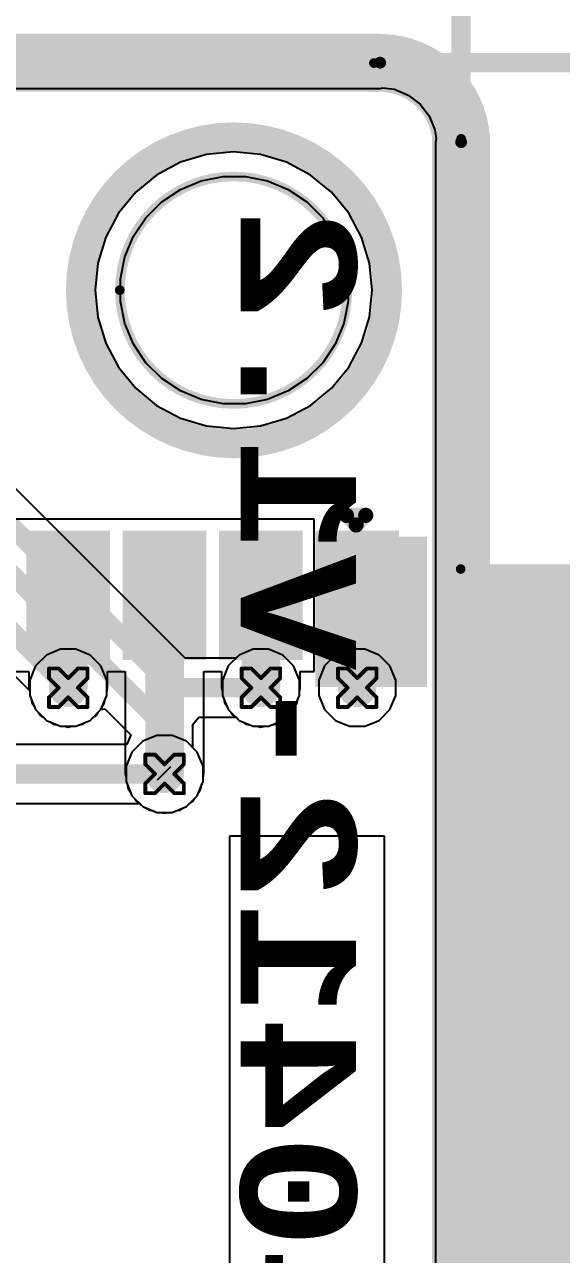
# Model space of a CAD drawing. Header units: inches. Extents: x -13 to 356, y -4 to 120.
# Drawn here: x 26.6 to 33.68, y 28.14 to 44.36 of the extents above; entities that cross this region are included whole.
import ezdxf

# ---------------------------------------------------------------- set-up
doc = ezdxf.new("R2010")
doc.units = ezdxf.units.IN
for name, color, linetype in [('Board_outline', 56, 'Continuous'), ('Bottom Layer', 5, 'Continuous'), ('Bottom Overlay', 54, 'Continuous'), ('Dimensions', 6, 'Continuous'), ('Drill Drawing', 1, 'Continuous'), ('GND', 16, 'Continuous'), ('Keep-Out Layer', 6, 'Continuous'), ('Multi-Layer', 9, 'Continuous'), ('POWER', 76, 'Continuous'), ('Top Layer', 1, 'Continuous'), ('Top Overlay', 2, 'Continuous'), ('Top Paste', 8, 'Continuous'), ('Top Solder', 216, 'Continuous'), ('Via Holes', 16, 'Continuous')]:
    doc.layers.add(name, color=color, linetype=linetype)
doc.styles.add('Courier New_Bold', font='', dxfattribs={"height": 0.2})
doc.styles.get('Courier New_Bold').set_extended_font_data('Courier New', bold=True)

# ---------------------------------------------------------------- blocks, each defined once
blk = doc.blocks.new('41_SMD_M______21')
at = {"layer": 'Keep-Out Layer'}
blk.add_hatch(color=6, dxfattribs=at).paths.add_polyline_path([(-9.042, 10.286), (9.042, 10.286), (9.042, 16.382), (-9.042, 16.382)])
at = {"layer": 'Top Layer'}
for points in [[(-9.5, 9.33), (-8, 9.33), (-8, 8.43), (-9.5, 8.43)], [(-9.5, 8.06), (-8, 8.06), (-8, 7.16), (-9.5, 7.16)], [(-9.5, 6.79), (-8, 6.79), (-8, 5.89), (-9.5, 5.89)], [(-9.5, 5.52), (-8, 5.52), (-8, 4.62), (-9.5, 4.62)]]:
    blk.add_hatch(color=1, dxfattribs=at).paths.add_polyline_path(points)
at = {"layer": 'Top Overlay'}
for points in [[(-9.521, 9.362), (-7.541, 9.362), (-7.541, 9.802), (-9.521, 9.802)], [(-7.959, 8.328), (-7.541, 8.328), (-7.541, 9.406), (-7.959, 9.406)]]:
    blk.add_hatch(color=2, dxfattribs=at).paths.add_polyline_path(points)
at = {"layer": 'Top Paste'}
for points in [[(-9.5, 9.33), (-8, 9.33), (-8, 8.43), (-9.5, 8.43)], [(-9.5, 8.06), (-8, 8.06), (-8, 7.16), (-9.5, 7.16)], [(-9.5, 6.79), (-8, 6.79), (-8, 5.89), (-9.5, 5.89)], [(-9.5, 5.52), (-8, 5.52), (-8, 4.62), (-9.5, 4.62)]]:
    blk.add_hatch(color=8, dxfattribs=at).paths.add_polyline_path(points)
at = {"layer": 'Top Solder'}
for points in [[(-9.602, 9.432), (-7.898, 9.432), (-7.898, 8.328), (-9.602, 8.328)], [(-9.602, 8.162), (-7.898, 8.162), (-7.898, 7.058), (-9.602, 7.058)], [(-9.602, 6.892), (-7.898, 6.892), (-7.898, 5.788), (-9.602, 5.788)], [(-9.602, 5.622), (-7.898, 5.622), (-7.898, 4.518), (-9.602, 4.518)]]:
    blk.add_hatch(color=216, dxfattribs=at).paths.add_polyline_path(points)
at = {"layer": 'Top Overlay'}
for points in [[(-9.096, 10.244, 0.127, 0.127, 0), (-9.096, 16.434, 0.127, 0.127, 0)], [(-9.096, 10.244, 0.127, 0.127, 0), (9.086, 10.244, 0.127, 0.127, 0)], [(-9.677, 8.865, 0.2, 0.2, 0), (-9.804, 8.992, 0.2, 0.2, 0)], [(-9.804, 8.738, 0.2, 0.2, 0), (-9.804, 8.992, 0.2, 0.2, 0)], [(-9.804, 8.738, 0.2, 0.2, 0), (-9.677, 8.865, 0.2, 0.2, 0)]]:
    blk.add_lwpolyline(points, format="xyseb", dxfattribs=at)
for points in [[(-9.127, 10.244, 0.0635, 0.0635, 1), (-9.064, 10.244, 0.0635, 0.0635, 1)], [(-9.127, 10.244, 0.0635, 0.0635, 1), (-9.064, 10.244, 0.0635, 0.0635, 1)], [(-9.854, 8.992, 0.1, 0.1, 1), (-9.754, 8.992, 0.1, 0.1, 1)], [(-9.854, 8.992, 0.1, 0.1, 1), (-9.754, 8.992, 0.1, 0.1, 1)], [(-9.727, 8.865, 0.1, 0.1, 1), (-9.627, 8.865, 0.1, 0.1, 1)], [(-9.727, 8.865, 0.1, 0.1, 1), (-9.627, 8.865, 0.1, 0.1, 1)], [(-9.854, 8.738, 0.1, 0.1, 1), (-9.754, 8.738, 0.1, 0.1, 1)], [(-9.854, 8.738, 0.1, 0.1, 1), (-9.754, 8.738, 0.1, 0.1, 1)]]:
    blk.add_lwpolyline(points, format="xyseb", close=True, dxfattribs=at)

msp = doc.modelspace()

# ---------------------------------------------------------------- hatches: boundary and pattern name
at = {"layer": 'Bottom Layer'}
h = msp.add_hatch(color=5, dxfattribs=at)
edge = h.paths.add_edge_path()
edge.add_arc((27.178, 35.617), 0.254, 0, 360)
h = msp.add_hatch(color=5, dxfattribs=at)
edge = h.paths.add_edge_path()
edge.add_arc((29.718, 35.617), 0.254, 0, 360)
h = msp.add_hatch(color=5, dxfattribs=at)
edge = h.paths.add_edge_path()
edge.add_arc((30.988, 35.617), 0.254, 0, 360)
h = msp.add_hatch(color=5, dxfattribs=at)
edge = h.paths.add_edge_path()
edge.add_arc((28.448, 34.481), 0.254, 0, 360)
at = {"layer": 'GND'}
h = msp.add_hatch(color=16, dxfattribs=at)
edge = h.paths.add_edge_path()
edge.add_arc((27.178, 35.617), 0.254, 0, 360)
h = msp.add_hatch(color=16, dxfattribs=at)
edge = h.paths.add_edge_path()
edge.add_arc((29.718, 35.617), 0.254, 0, 360)
h = msp.add_hatch(color=16, dxfattribs=at)
edge = h.paths.add_edge_path()
edge.add_arc((30.988, 35.617), 0.254, 0, 360)
h = msp.add_hatch(color=16, dxfattribs=at)
edge = h.paths.add_edge_path()
edge.add_arc((28.448, 34.481), 0.254, 0, 360)
at = {"layer": 'POWER'}
h = msp.add_hatch(color=76, dxfattribs=at)
edge = h.paths.add_edge_path()
edge.add_arc((27.178, 35.617), 0.254, 0, 360)
h = msp.add_hatch(color=76, dxfattribs=at)
edge = h.paths.add_edge_path()
edge.add_arc((29.718, 35.617), 0.254, 0, 360)
h = msp.add_hatch(color=76, dxfattribs=at)
edge = h.paths.add_edge_path()
edge.add_arc((30.988, 35.617), 0.254, 0, 360)
h = msp.add_hatch(color=76, dxfattribs=at)
edge = h.paths.add_edge_path()
edge.add_arc((28.448, 34.481), 0.254, 0, 360)
at = {"layer": 'Top Layer'}
h = msp.add_hatch(color=1, dxfattribs=at)
edge = h.paths.add_edge_path()
edge.add_arc((27.178, 35.617), 0.254, 0, 360)
h = msp.add_hatch(color=1, dxfattribs=at)
edge = h.paths.add_edge_path()
edge.add_arc((29.718, 35.617), 0.254, 0, 360)
h = msp.add_hatch(color=1, dxfattribs=at)
edge = h.paths.add_edge_path()
edge.add_arc((30.988, 35.617), 0.254, 0, 360)
h = msp.add_hatch(color=1, dxfattribs=at)
edge = h.paths.add_edge_path()
edge.add_arc((28.448, 34.481), 0.254, 0, 360)
at = {"layer": 'Via Holes'}
h = msp.add_hatch(color=7, dxfattribs=at)
edge = h.paths.add_edge_path()
edge.add_arc((27.178, 35.617), 0.127, 0, 360)
h = msp.add_hatch(color=7, dxfattribs=at)
edge = h.paths.add_edge_path()
edge.add_arc((29.718, 35.617), 0.127, 0, 360)
h = msp.add_hatch(color=7, dxfattribs=at)
edge = h.paths.add_edge_path()
edge.add_arc((30.988, 35.617), 0.127, 0, 360)
h = msp.add_hatch(color=7, dxfattribs=at)
edge = h.paths.add_edge_path()
edge.add_arc((28.448, 34.481), 0.127, 0, 360)

# ---------------------------------------------------------------- linework, layer by layer
at = {"layer": 'Board_outline'}
for points in [[(-2.418, 43.86, 0.762, 0.762, 0), (31.29, 43.86, 0.762, 0.762, 0)], [(-2.418, 43.86, 0.762, 0.762, 0), (31.29, 43.86, 0.762, 0.762, 0)], [(-2.418, 43.86, 0.762, 0.762, 0), (31.29, 43.86, 0.762, 0.762, 0)], [(-2.418, 43.86, 0.762, 0.762, 0), (31.29, 43.86, 0.762, 0.762, 0)], [(31.207, 43.855, 0.762, 0.762, -0.414214), (32.358, 42.857, 0.762, 0.762, 0)], [(31.207, 43.855, 0.762, 0.762, -0.414214), (32.358, 42.857, 0.762, 0.762, 0)], [(31.207, 43.855, 0.762, 0.762, -0.414214), (32.358, 42.857, 0.762, 0.762, 0)], [(31.207, 43.855, 0.762, 0.762, -0.414214), (32.358, 42.857, 0.762, 0.762, 0)], [(32.356, -1.85, 0.762, 0.762, 0), (32.356, 42.813, 0.762, 0.762, 0)], [(32.358, -1.85, 0.762, 0.762, 0), (32.358, 42.813, 0.762, 0.762, 0)]]:
    msp.add_lwpolyline(points, format="xyseb", dxfattribs=at)
for points in [[(31.017, 43.855, 0.381, 0.381, 1), (31.398, 43.855, 0.381, 0.381, 1)], [(31.017, 43.855, 0.381, 0.381, 1), (31.398, 43.855, 0.381, 0.381, 1)], [(31.017, 43.855, 0.381, 0.381, 1), (31.398, 43.855, 0.381, 0.381, 1)], [(31.017, 43.855, 0.381, 0.381, 1), (31.398, 43.855, 0.381, 0.381, 1)], [(31.1, 43.86, 0.381, 0.381, 1), (31.481, 43.86, 0.381, 0.381, 1)], [(31.1, 43.86, 0.381, 0.381, 1), (31.481, 43.86, 0.381, 0.381, 1)], [(31.1, 43.86, 0.381, 0.381, 1), (31.481, 43.86, 0.381, 0.381, 1)], [(31.1, 43.86, 0.381, 0.381, 1), (31.481, 43.86, 0.381, 0.381, 1)], [(32.165, 42.813, 0.381, 0.381, 1), (32.546, 42.813, 0.381, 0.381, 1)], [(32.168, 42.857, 0.381, 0.381, 1), (32.549, 42.857, 0.381, 0.381, 1)], [(32.168, 42.857, 0.381, 0.381, 1), (32.549, 42.857, 0.381, 0.381, 1)], [(32.168, 42.857, 0.381, 0.381, 1), (32.549, 42.857, 0.381, 0.381, 1)], [(32.168, 42.857, 0.381, 0.381, 1), (32.549, 42.857, 0.381, 0.381, 1)], [(32.168, 42.813, 0.381, 0.381, 1), (32.549, 42.813, 0.381, 0.381, 1)]]:
    msp.add_lwpolyline(points, format="xyseb", close=True, dxfattribs=at)
at = {"layer": 'Bottom Layer'}
for p, q in [((-2.418, 43.521), (31.29, 43.521)), ((31.29, 43.521), (31.327, 43.529)), ((31.327, 43.529), (31.479, 43.509)), ((31.479, 43.509), (31.66, 43.433)), ((31.66, 43.433), (31.816, 43.314)), ((31.816, 43.314), (31.936, 43.158)), ((31.936, 43.158), (32.011, 42.976)), ((32.011, 42.976), (32.027, 42.854)), ((32.027, 42.854), (32.019, 42.813)), ((29.358, 42.686), (29.002, 42.651)), ((29.714, 42.651), (29.358, 42.686)), ((32.019, 42.813), (32.019, -1.85)), ((28.659, 42.547), (28.343, 42.379)), ((29.002, 42.651), (28.659, 42.547)), ((30.057, 42.547), (29.714, 42.651)), ((30.373, 42.379), (30.057, 42.547)), ((28.343, 42.379), (28.067, 42.151)), ((30.649, 42.151), (30.373, 42.379)), ((28.067, 42.151), (27.84, 41.875)), ((30.877, 41.875), (30.649, 42.151)), ((27.84, 41.875), (27.671, 41.559)), ((31.045, 41.559), (30.877, 41.875)), ((27.671, 41.559), (27.567, 41.216)), ((31.149, 41.216), (31.045, 41.559)), ((27.567, 41.216), (27.532, 40.86)), ((31.184, 40.86), (31.149, 41.216)), ((27.532, 40.86), (27.567, 40.504)), ((31.149, 40.504), (31.184, 40.86)), ((27.567, 40.504), (27.671, 40.161)), ((31.045, 40.161), (31.149, 40.504)), ((27.671, 40.161), (27.84, 39.845)), ((30.877, 39.845), (31.045, 40.161)), ((28.72, 36.006), (24.733, 39.993)), ((27.84, 39.845), (28.067, 39.569)), ((30.649, 39.569), (30.877, 39.845)), ((28.067, 39.569), (28.343, 39.341)), ((30.373, 39.341), (30.649, 39.569)), ((28.343, 39.341), (28.659, 39.173)), ((30.057, 39.173), (30.373, 39.341)), ((28.659, 39.173), (29.002, 39.069)), ((29.714, 39.069), (30.057, 39.173)), ((29.002, 39.069), (29.358, 39.034)), ((29.358, 39.034), (29.714, 39.069)), ((24.016, 38.23), (26.67, 35.576)), ((29.388, 36.006), (28.72, 36.006)), ((29.43, 36.048), (29.388, 36.006)), ((29.617, 36.125), (29.43, 36.048)), ((29.819, 36.125), (29.617, 36.125)), ((30.006, 36.048), (29.819, 36.125)), ((30.149, 35.905), (30.006, 36.048)), ((30.226, 35.718), (30.149, 35.905)), ((30.226, 35.516), (30.226, 35.718)), ((26.67, 35.576), (26.67, 35.516)), ((26.67, 35.516), (26.747, 35.329)), ((30.149, 35.329), (30.226, 35.516)), ((26.747, 35.329), (26.89, 35.186)), ((27.466, 35.186), (27.609, 35.329)), ((27.609, 35.329), (27.659, 35.339)), ((27.659, 35.339), (28.003, 34.996)), ((28.818, 35.13), (28.899, 35.229)), ((28.899, 35.229), (29.388, 35.229)), ((29.388, 35.229), (29.43, 35.186)), ((30.006, 35.186), (30.149, 35.329)), ((26.89, 35.186), (27.077, 35.109)), ((27.077, 35.109), (27.279, 35.109)), ((27.279, 35.109), (27.466, 35.186)), ((28.821, 35.116), (28.818, 35.13)), ((28.821, 34.826), (28.821, 35.116)), ((29.43, 35.186), (29.617, 35.109)), ((29.617, 35.109), (29.819, 35.109)), ((29.819, 35.109), (30.006, 35.186)), ((28.003, 34.996), (27.95, 34.869)), ((27.95, 34.869), (21.403, 34.869)), ((28.879, 34.769), (28.821, 34.826)), ((28.956, 34.582), (28.879, 34.769)), ((28.956, 34.38), (28.956, 34.582)), ((28.879, 34.193), (28.956, 34.38)), ((23.833, 34.092), (28.118, 34.092)), ((28.118, 34.092), (28.16, 34.05)), ((28.736, 34.05), (28.879, 34.193)), ((28.16, 34.05), (28.347, 33.973)), ((28.347, 33.973), (28.549, 33.973)), ((28.549, 33.973), (28.736, 34.05)), ((31.346, 33.658), (29.302, 33.658)), ((29.302, 33.658), (29.302, 21.974)), ((31.346, 21.974), (31.346, 33.658))]:
    msp.add_line(p, q, dxfattribs=at)
for points in [[(24.225, 39.951, 0.254, 0.254, 0), (28.559, 35.617, 0.254, 0.254, 0)], [(24.451, 39.097, 0.254, 0.254, 0), (28.433, 35.116, 0.254, 0.254, 0)], [(24.177, 38.618, 0.254, 0.254, 0), (27.178, 35.617, 0.254, 0.254, 0)], [(28.559, 35.617, 0.254, 0.254, 0), (29.718, 35.617, 0.254, 0.254, 0)], [(28.433, 34.496, 0.254, 0.254, 0), (28.433, 35.116, 0.254, 0.254, 0)], [(15.972, 34.481, 0.254, 0.254, 0), (28.44, 34.481, 0.254, 0.254, 0)], [(28.433, 34.496, 0.254, 0.254, 0), (28.448, 34.481, 0.254, 0.254, 0)]]:
    msp.add_lwpolyline(points, format="xyseb", dxfattribs=at)
for points in [[(27.114, 35.617, 0.127, 0.127, 1), (27.241, 35.617, 0.127, 0.127, 1)], [(28.495, 35.617, 0.127, 0.127, 1), (28.622, 35.617, 0.127, 0.127, 1)], [(28.495, 35.617, 0.127, 0.127, 1), (28.622, 35.617, 0.127, 0.127, 1)], [(29.654, 35.617, 0.127, 0.127, 1), (29.782, 35.617, 0.127, 0.127, 1)], [(28.369, 35.116, 0.127, 0.127, 1), (28.496, 35.116, 0.127, 0.127, 1)], [(28.369, 35.116, 0.127, 0.127, 1), (28.496, 35.116, 0.127, 0.127, 1)], [(28.369, 34.496, 0.127, 0.127, 1), (28.496, 34.496, 0.127, 0.127, 1)], [(28.369, 34.496, 0.127, 0.127, 1), (28.496, 34.496, 0.127, 0.127, 1)], [(28.377, 34.481, 0.127, 0.127, 1), (28.504, 34.481, 0.127, 0.127, 1)], [(28.384, 34.481, 0.127, 0.127, 1), (28.512, 34.481, 0.127, 0.127, 1)]]:
    msp.add_lwpolyline(points, format="xyseb", close=True, dxfattribs=at)
at = {"layer": 'Bottom Overlay'}
for points in [[(-2.418, 43.86, 0.762, 0.762, 0), (31.29, 43.86, 0.762, 0.762, 0)], [(31.207, 43.855, 0.762, 0.762, -0.414214), (32.358, 42.857, 0.762, 0.762, 0)], [(32.358, -1.85, 0.762, 0.762, 0), (32.358, 42.813, 0.762, 0.762, 0)]]:
    msp.add_lwpolyline(points, format="xyseb", dxfattribs=at)
for points in [[(31.017, 43.855, 0.381, 0.381, 1), (31.398, 43.855, 0.381, 0.381, 1)], [(31.1, 43.86, 0.381, 0.381, 1), (31.481, 43.86, 0.381, 0.381, 1)], [(32.168, 42.857, 0.381, 0.381, 1), (32.549, 42.857, 0.381, 0.381, 1)], [(32.168, 42.813, 0.381, 0.381, 1), (32.549, 42.813, 0.381, 0.381, 1)], [(31.386, 40.858, 0.381, 0.381, 1), (27.338, 40.858, 0.381, 0.381, 1)], [(27.243, 40.858, 0.191, 0.191, 1), (27.434, 40.858, 0.191, 0.191, 1)], [(31.291, 40.858, 0.191, 0.191, 1), (31.481, 40.858, 0.191, 0.191, 1)]]:
    msp.add_lwpolyline(points, format="xyseb", close=True, dxfattribs=at)
at = {"layer": 'Dimensions'}
for points in [[(32.356, 43.448, 0.254, 0.254, 0), (32.356, 52.273, 0.254, 0.254, 0)], [(31.925, 43.86, 0.254, 0.254, 0), (42.545, 43.86, 0.254, 0.254, 0)]]:
    msp.add_lwpolyline(points, format="xyseb", dxfattribs=at)
for points in [[(31.862, 43.86, 0.127, 0.127, 1), (31.989, 43.86, 0.127, 0.127, 1)], [(32.292, 43.448, 0.127, 0.127, 1), (32.419, 43.448, 0.127, 0.127, 1)]]:
    msp.add_lwpolyline(points, format="xyseb", close=True, dxfattribs=at)
at = {"layer": 'Drill Drawing'}
for points in [[(26.924, 35.744, 0.0508, 0.0508, 0), (26.924, 35.871, 0.0508, 0.0508, 0)], [(26.924, 35.871, 0.0508, 0.0508, 0), (27.051, 35.871, 0.0508, 0.0508, 0)], [(27.051, 35.871, 0.0508, 0.0508, 0), (27.178, 35.744, 0.0508, 0.0508, 0)], [(27.178, 35.744, 0.0508, 0.0508, 0), (27.305, 35.871, 0.0508, 0.0508, 0)], [(27.305, 35.871, 0.0508, 0.0508, 0), (27.432, 35.871, 0.0508, 0.0508, 0)], [(27.432, 35.744, 0.0508, 0.0508, 0), (27.432, 35.871, 0.0508, 0.0508, 0)], [(29.464, 35.744, 0.0508, 0.0508, 0), (29.464, 35.871, 0.0508, 0.0508, 0)], [(29.464, 35.871, 0.0508, 0.0508, 0), (29.591, 35.871, 0.0508, 0.0508, 0)], [(29.591, 35.871, 0.0508, 0.0508, 0), (29.718, 35.744, 0.0508, 0.0508, 0)], [(29.718, 35.744, 0.0508, 0.0508, 0), (29.845, 35.871, 0.0508, 0.0508, 0)], [(29.845, 35.871, 0.0508, 0.0508, 0), (29.972, 35.871, 0.0508, 0.0508, 0)], [(29.972, 35.744, 0.0508, 0.0508, 0), (29.972, 35.871, 0.0508, 0.0508, 0)], [(30.734, 35.744, 0.0508, 0.0508, 0), (30.734, 35.871, 0.0508, 0.0508, 0)], [(30.734, 35.871, 0.0508, 0.0508, 0), (30.861, 35.871, 0.0508, 0.0508, 0)], [(30.861, 35.871, 0.0508, 0.0508, 0), (30.988, 35.744, 0.0508, 0.0508, 0)], [(30.988, 35.744, 0.0508, 0.0508, 0), (31.115, 35.871, 0.0508, 0.0508, 0)], [(31.115, 35.871, 0.0508, 0.0508, 0), (31.242, 35.871, 0.0508, 0.0508, 0)], [(31.242, 35.744, 0.0508, 0.0508, 0), (31.242, 35.871, 0.0508, 0.0508, 0)], [(26.924, 35.744, 0.0508, 0.0508, 0), (27.051, 35.617, 0.0508, 0.0508, 0)], [(27.305, 35.617, 0.0508, 0.0508, 0), (27.432, 35.744, 0.0508, 0.0508, 0)], [(29.464, 35.744, 0.0508, 0.0508, 0), (29.591, 35.617, 0.0508, 0.0508, 0)], [(29.845, 35.617, 0.0508, 0.0508, 0), (29.972, 35.744, 0.0508, 0.0508, 0)], [(30.734, 35.744, 0.0508, 0.0508, 0), (30.861, 35.617, 0.0508, 0.0508, 0)], [(31.115, 35.617, 0.0508, 0.0508, 0), (31.242, 35.744, 0.0508, 0.0508, 0)], [(26.924, 35.49, 0.0508, 0.0508, 0), (27.051, 35.617, 0.0508, 0.0508, 0)], [(27.305, 35.617, 0.0508, 0.0508, 0), (27.432, 35.49, 0.0508, 0.0508, 0)], [(29.464, 35.49, 0.0508, 0.0508, 0), (29.591, 35.617, 0.0508, 0.0508, 0)], [(29.845, 35.617, 0.0508, 0.0508, 0), (29.972, 35.49, 0.0508, 0.0508, 0)], [(30.734, 35.49, 0.0508, 0.0508, 0), (30.861, 35.617, 0.0508, 0.0508, 0)], [(31.115, 35.617, 0.0508, 0.0508, 0), (31.242, 35.49, 0.0508, 0.0508, 0)], [(26.924, 35.363, 0.0508, 0.0508, 0), (26.924, 35.49, 0.0508, 0.0508, 0)], [(26.924, 35.363, 0.0508, 0.0508, 0), (27.051, 35.363, 0.0508, 0.0508, 0)], [(27.051, 35.363, 0.0508, 0.0508, 0), (27.178, 35.49, 0.0508, 0.0508, 0)], [(27.178, 35.49, 0.0508, 0.0508, 0), (27.305, 35.363, 0.0508, 0.0508, 0)], [(27.305, 35.363, 0.0508, 0.0508, 0), (27.432, 35.363, 0.0508, 0.0508, 0)], [(27.432, 35.363, 0.0508, 0.0508, 0), (27.432, 35.49, 0.0508, 0.0508, 0)], [(29.464, 35.363, 0.0508, 0.0508, 0), (29.464, 35.49, 0.0508, 0.0508, 0)], [(29.464, 35.363, 0.0508, 0.0508, 0), (29.591, 35.363, 0.0508, 0.0508, 0)], [(29.591, 35.363, 0.0508, 0.0508, 0), (29.718, 35.49, 0.0508, 0.0508, 0)], [(29.718, 35.49, 0.0508, 0.0508, 0), (29.845, 35.363, 0.0508, 0.0508, 0)], [(29.845, 35.363, 0.0508, 0.0508, 0), (29.972, 35.363, 0.0508, 0.0508, 0)], [(29.972, 35.363, 0.0508, 0.0508, 0), (29.972, 35.49, 0.0508, 0.0508, 0)], [(30.734, 35.363, 0.0508, 0.0508, 0), (30.734, 35.49, 0.0508, 0.0508, 0)], [(30.734, 35.363, 0.0508, 0.0508, 0), (30.861, 35.363, 0.0508, 0.0508, 0)], [(30.861, 35.363, 0.0508, 0.0508, 0), (30.988, 35.49, 0.0508, 0.0508, 0)], [(30.988, 35.49, 0.0508, 0.0508, 0), (31.115, 35.363, 0.0508, 0.0508, 0)], [(31.115, 35.363, 0.0508, 0.0508, 0), (31.242, 35.363, 0.0508, 0.0508, 0)], [(31.242, 35.363, 0.0508, 0.0508, 0), (31.242, 35.49, 0.0508, 0.0508, 0)], [(28.194, 34.608, 0.0508, 0.0508, 0), (28.194, 34.735, 0.0508, 0.0508, 0)], [(28.194, 34.735, 0.0508, 0.0508, 0), (28.321, 34.735, 0.0508, 0.0508, 0)], [(28.321, 34.735, 0.0508, 0.0508, 0), (28.448, 34.608, 0.0508, 0.0508, 0)], [(28.448, 34.608, 0.0508, 0.0508, 0), (28.575, 34.735, 0.0508, 0.0508, 0)], [(28.575, 34.735, 0.0508, 0.0508, 0), (28.702, 34.735, 0.0508, 0.0508, 0)], [(28.702, 34.608, 0.0508, 0.0508, 0), (28.702, 34.735, 0.0508, 0.0508, 0)], [(28.194, 34.608, 0.0508, 0.0508, 0), (28.321, 34.481, 0.0508, 0.0508, 0)], [(28.575, 34.481, 0.0508, 0.0508, 0), (28.702, 34.608, 0.0508, 0.0508, 0)], [(28.194, 34.354, 0.0508, 0.0508, 0), (28.321, 34.481, 0.0508, 0.0508, 0)], [(28.575, 34.481, 0.0508, 0.0508, 0), (28.702, 34.354, 0.0508, 0.0508, 0)], [(28.194, 34.227, 0.0508, 0.0508, 0), (28.194, 34.354, 0.0508, 0.0508, 0)], [(28.194, 34.227, 0.0508, 0.0508, 0), (28.321, 34.227, 0.0508, 0.0508, 0)], [(28.321, 34.227, 0.0508, 0.0508, 0), (28.448, 34.354, 0.0508, 0.0508, 0)], [(28.448, 34.354, 0.0508, 0.0508, 0), (28.575, 34.227, 0.0508, 0.0508, 0)], [(28.575, 34.227, 0.0508, 0.0508, 0), (28.702, 34.227, 0.0508, 0.0508, 0)], [(28.702, 34.227, 0.0508, 0.0508, 0), (28.702, 34.354, 0.0508, 0.0508, 0)]]:
    msp.add_lwpolyline(points, format="xyseb", dxfattribs=at)
for points in [[(26.911, 35.871, 0.0254, 0.0254, 1), (26.937, 35.871, 0.0254, 0.0254, 1)], [(26.911, 35.871, 0.0254, 0.0254, 1), (26.937, 35.871, 0.0254, 0.0254, 1)], [(27.038, 35.871, 0.0254, 0.0254, 1), (27.064, 35.871, 0.0254, 0.0254, 1)], [(27.038, 35.871, 0.0254, 0.0254, 1), (27.064, 35.871, 0.0254, 0.0254, 1)], [(27.292, 35.871, 0.0254, 0.0254, 1), (27.318, 35.871, 0.0254, 0.0254, 1)], [(27.292, 35.871, 0.0254, 0.0254, 1), (27.318, 35.871, 0.0254, 0.0254, 1)], [(27.419, 35.871, 0.0254, 0.0254, 1), (27.445, 35.871, 0.0254, 0.0254, 1)], [(27.419, 35.871, 0.0254, 0.0254, 1), (27.445, 35.871, 0.0254, 0.0254, 1)], [(29.451, 35.871, 0.0254, 0.0254, 1), (29.477, 35.871, 0.0254, 0.0254, 1)], [(29.451, 35.871, 0.0254, 0.0254, 1), (29.477, 35.871, 0.0254, 0.0254, 1)], [(29.578, 35.871, 0.0254, 0.0254, 1), (29.604, 35.871, 0.0254, 0.0254, 1)], [(29.578, 35.871, 0.0254, 0.0254, 1), (29.604, 35.871, 0.0254, 0.0254, 1)], [(29.832, 35.871, 0.0254, 0.0254, 1), (29.858, 35.871, 0.0254, 0.0254, 1)], [(29.832, 35.871, 0.0254, 0.0254, 1), (29.858, 35.871, 0.0254, 0.0254, 1)], [(29.959, 35.871, 0.0254, 0.0254, 1), (29.985, 35.871, 0.0254, 0.0254, 1)], [(29.959, 35.871, 0.0254, 0.0254, 1), (29.985, 35.871, 0.0254, 0.0254, 1)], [(30.721, 35.871, 0.0254, 0.0254, 1), (30.747, 35.871, 0.0254, 0.0254, 1)], [(30.721, 35.871, 0.0254, 0.0254, 1), (30.747, 35.871, 0.0254, 0.0254, 1)], [(30.848, 35.871, 0.0254, 0.0254, 1), (30.874, 35.871, 0.0254, 0.0254, 1)], [(30.848, 35.871, 0.0254, 0.0254, 1), (30.874, 35.871, 0.0254, 0.0254, 1)], [(31.102, 35.871, 0.0254, 0.0254, 1), (31.128, 35.871, 0.0254, 0.0254, 1)], [(31.102, 35.871, 0.0254, 0.0254, 1), (31.128, 35.871, 0.0254, 0.0254, 1)], [(31.229, 35.871, 0.0254, 0.0254, 1), (31.255, 35.871, 0.0254, 0.0254, 1)], [(31.229, 35.871, 0.0254, 0.0254, 1), (31.255, 35.871, 0.0254, 0.0254, 1)], [(26.911, 35.744, 0.0254, 0.0254, 1), (26.937, 35.744, 0.0254, 0.0254, 1)], [(26.911, 35.744, 0.0254, 0.0254, 1), (26.937, 35.744, 0.0254, 0.0254, 1)], [(27.165, 35.744, 0.0254, 0.0254, 1), (27.191, 35.744, 0.0254, 0.0254, 1)], [(27.165, 35.744, 0.0254, 0.0254, 1), (27.191, 35.744, 0.0254, 0.0254, 1)], [(27.419, 35.744, 0.0254, 0.0254, 1), (27.445, 35.744, 0.0254, 0.0254, 1)], [(27.419, 35.744, 0.0254, 0.0254, 1), (27.445, 35.744, 0.0254, 0.0254, 1)], [(29.451, 35.744, 0.0254, 0.0254, 1), (29.477, 35.744, 0.0254, 0.0254, 1)], [(29.451, 35.744, 0.0254, 0.0254, 1), (29.477, 35.744, 0.0254, 0.0254, 1)], [(29.705, 35.744, 0.0254, 0.0254, 1), (29.731, 35.744, 0.0254, 0.0254, 1)], [(29.705, 35.744, 0.0254, 0.0254, 1), (29.731, 35.744, 0.0254, 0.0254, 1)], [(29.959, 35.744, 0.0254, 0.0254, 1), (29.985, 35.744, 0.0254, 0.0254, 1)], [(29.959, 35.744, 0.0254, 0.0254, 1), (29.985, 35.744, 0.0254, 0.0254, 1)], [(30.721, 35.744, 0.0254, 0.0254, 1), (30.747, 35.744, 0.0254, 0.0254, 1)], [(30.721, 35.744, 0.0254, 0.0254, 1), (30.747, 35.744, 0.0254, 0.0254, 1)], [(30.975, 35.744, 0.0254, 0.0254, 1), (31.001, 35.744, 0.0254, 0.0254, 1)], [(30.975, 35.744, 0.0254, 0.0254, 1), (31.001, 35.744, 0.0254, 0.0254, 1)], [(31.229, 35.744, 0.0254, 0.0254, 1), (31.255, 35.744, 0.0254, 0.0254, 1)], [(31.229, 35.744, 0.0254, 0.0254, 1), (31.255, 35.744, 0.0254, 0.0254, 1)], [(27.038, 35.617, 0.0254, 0.0254, 1), (27.064, 35.617, 0.0254, 0.0254, 1)], [(27.038, 35.617, 0.0254, 0.0254, 1), (27.064, 35.617, 0.0254, 0.0254, 1)], [(27.292, 35.617, 0.0254, 0.0254, 1), (27.318, 35.617, 0.0254, 0.0254, 1)], [(27.292, 35.617, 0.0254, 0.0254, 1), (27.318, 35.617, 0.0254, 0.0254, 1)], [(29.578, 35.617, 0.0254, 0.0254, 1), (29.604, 35.617, 0.0254, 0.0254, 1)], [(29.578, 35.617, 0.0254, 0.0254, 1), (29.604, 35.617, 0.0254, 0.0254, 1)], [(29.832, 35.617, 0.0254, 0.0254, 1), (29.858, 35.617, 0.0254, 0.0254, 1)], [(29.832, 35.617, 0.0254, 0.0254, 1), (29.858, 35.617, 0.0254, 0.0254, 1)], [(30.848, 35.617, 0.0254, 0.0254, 1), (30.874, 35.617, 0.0254, 0.0254, 1)], [(30.848, 35.617, 0.0254, 0.0254, 1), (30.874, 35.617, 0.0254, 0.0254, 1)], [(31.102, 35.617, 0.0254, 0.0254, 1), (31.128, 35.617, 0.0254, 0.0254, 1)], [(31.102, 35.617, 0.0254, 0.0254, 1), (31.128, 35.617, 0.0254, 0.0254, 1)], [(26.911, 35.49, 0.0254, 0.0254, 1), (26.937, 35.49, 0.0254, 0.0254, 1)], [(26.911, 35.49, 0.0254, 0.0254, 1), (26.937, 35.49, 0.0254, 0.0254, 1)], [(26.911, 35.363, 0.0254, 0.0254, 1), (26.937, 35.363, 0.0254, 0.0254, 1)], [(26.911, 35.363, 0.0254, 0.0254, 1), (26.937, 35.363, 0.0254, 0.0254, 1)], [(27.038, 35.363, 0.0254, 0.0254, 1), (27.064, 35.363, 0.0254, 0.0254, 1)], [(27.038, 35.363, 0.0254, 0.0254, 1), (27.064, 35.363, 0.0254, 0.0254, 1)], [(27.165, 35.49, 0.0254, 0.0254, 1), (27.191, 35.49, 0.0254, 0.0254, 1)], [(27.165, 35.49, 0.0254, 0.0254, 1), (27.191, 35.49, 0.0254, 0.0254, 1)], [(27.292, 35.363, 0.0254, 0.0254, 1), (27.318, 35.363, 0.0254, 0.0254, 1)], [(27.292, 35.363, 0.0254, 0.0254, 1), (27.318, 35.363, 0.0254, 0.0254, 1)], [(27.419, 35.49, 0.0254, 0.0254, 1), (27.445, 35.49, 0.0254, 0.0254, 1)], [(27.419, 35.49, 0.0254, 0.0254, 1), (27.445, 35.49, 0.0254, 0.0254, 1)], [(27.419, 35.363, 0.0254, 0.0254, 1), (27.445, 35.363, 0.0254, 0.0254, 1)], [(27.419, 35.363, 0.0254, 0.0254, 1), (27.445, 35.363, 0.0254, 0.0254, 1)], [(29.451, 35.49, 0.0254, 0.0254, 1), (29.477, 35.49, 0.0254, 0.0254, 1)], [(29.451, 35.49, 0.0254, 0.0254, 1), (29.477, 35.49, 0.0254, 0.0254, 1)], [(29.451, 35.363, 0.0254, 0.0254, 1), (29.477, 35.363, 0.0254, 0.0254, 1)], [(29.451, 35.363, 0.0254, 0.0254, 1), (29.477, 35.363, 0.0254, 0.0254, 1)], [(29.578, 35.363, 0.0254, 0.0254, 1), (29.604, 35.363, 0.0254, 0.0254, 1)], [(29.578, 35.363, 0.0254, 0.0254, 1), (29.604, 35.363, 0.0254, 0.0254, 1)], [(29.705, 35.49, 0.0254, 0.0254, 1), (29.731, 35.49, 0.0254, 0.0254, 1)], [(29.705, 35.49, 0.0254, 0.0254, 1), (29.731, 35.49, 0.0254, 0.0254, 1)], [(29.832, 35.363, 0.0254, 0.0254, 1), (29.858, 35.363, 0.0254, 0.0254, 1)], [(29.832, 35.363, 0.0254, 0.0254, 1), (29.858, 35.363, 0.0254, 0.0254, 1)], [(29.959, 35.49, 0.0254, 0.0254, 1), (29.985, 35.49, 0.0254, 0.0254, 1)], [(29.959, 35.49, 0.0254, 0.0254, 1), (29.985, 35.49, 0.0254, 0.0254, 1)], [(29.959, 35.363, 0.0254, 0.0254, 1), (29.985, 35.363, 0.0254, 0.0254, 1)], [(29.959, 35.363, 0.0254, 0.0254, 1), (29.985, 35.363, 0.0254, 0.0254, 1)], [(30.721, 35.49, 0.0254, 0.0254, 1), (30.747, 35.49, 0.0254, 0.0254, 1)], [(30.721, 35.49, 0.0254, 0.0254, 1), (30.747, 35.49, 0.0254, 0.0254, 1)], [(30.721, 35.363, 0.0254, 0.0254, 1), (30.747, 35.363, 0.0254, 0.0254, 1)], [(30.721, 35.363, 0.0254, 0.0254, 1), (30.747, 35.363, 0.0254, 0.0254, 1)], [(30.848, 35.363, 0.0254, 0.0254, 1), (30.874, 35.363, 0.0254, 0.0254, 1)], [(30.848, 35.363, 0.0254, 0.0254, 1), (30.874, 35.363, 0.0254, 0.0254, 1)], [(30.975, 35.49, 0.0254, 0.0254, 1), (31.001, 35.49, 0.0254, 0.0254, 1)], [(30.975, 35.49, 0.0254, 0.0254, 1), (31.001, 35.49, 0.0254, 0.0254, 1)], [(31.102, 35.363, 0.0254, 0.0254, 1), (31.128, 35.363, 0.0254, 0.0254, 1)], [(31.102, 35.363, 0.0254, 0.0254, 1), (31.128, 35.363, 0.0254, 0.0254, 1)], [(31.229, 35.49, 0.0254, 0.0254, 1), (31.255, 35.49, 0.0254, 0.0254, 1)], [(31.229, 35.49, 0.0254, 0.0254, 1), (31.255, 35.49, 0.0254, 0.0254, 1)], [(31.229, 35.363, 0.0254, 0.0254, 1), (31.255, 35.363, 0.0254, 0.0254, 1)], [(31.229, 35.363, 0.0254, 0.0254, 1), (31.255, 35.363, 0.0254, 0.0254, 1)], [(28.181, 34.735, 0.0254, 0.0254, 1), (28.207, 34.735, 0.0254, 0.0254, 1)], [(28.181, 34.735, 0.0254, 0.0254, 1), (28.207, 34.735, 0.0254, 0.0254, 1)], [(28.308, 34.735, 0.0254, 0.0254, 1), (28.334, 34.735, 0.0254, 0.0254, 1)], [(28.308, 34.735, 0.0254, 0.0254, 1), (28.334, 34.735, 0.0254, 0.0254, 1)], [(28.562, 34.735, 0.0254, 0.0254, 1), (28.588, 34.735, 0.0254, 0.0254, 1)], [(28.562, 34.735, 0.0254, 0.0254, 1), (28.588, 34.735, 0.0254, 0.0254, 1)], [(28.689, 34.735, 0.0254, 0.0254, 1), (28.715, 34.735, 0.0254, 0.0254, 1)], [(28.689, 34.735, 0.0254, 0.0254, 1), (28.715, 34.735, 0.0254, 0.0254, 1)], [(28.181, 34.608, 0.0254, 0.0254, 1), (28.207, 34.608, 0.0254, 0.0254, 1)], [(28.181, 34.608, 0.0254, 0.0254, 1), (28.207, 34.608, 0.0254, 0.0254, 1)], [(28.435, 34.608, 0.0254, 0.0254, 1), (28.461, 34.608, 0.0254, 0.0254, 1)], [(28.435, 34.608, 0.0254, 0.0254, 1), (28.461, 34.608, 0.0254, 0.0254, 1)], [(28.689, 34.608, 0.0254, 0.0254, 1), (28.715, 34.608, 0.0254, 0.0254, 1)], [(28.689, 34.608, 0.0254, 0.0254, 1), (28.715, 34.608, 0.0254, 0.0254, 1)], [(28.308, 34.481, 0.0254, 0.0254, 1), (28.334, 34.481, 0.0254, 0.0254, 1)], [(28.308, 34.481, 0.0254, 0.0254, 1), (28.334, 34.481, 0.0254, 0.0254, 1)], [(28.562, 34.481, 0.0254, 0.0254, 1), (28.588, 34.481, 0.0254, 0.0254, 1)], [(28.562, 34.481, 0.0254, 0.0254, 1), (28.588, 34.481, 0.0254, 0.0254, 1)], [(28.181, 34.354, 0.0254, 0.0254, 1), (28.207, 34.354, 0.0254, 0.0254, 1)], [(28.181, 34.354, 0.0254, 0.0254, 1), (28.207, 34.354, 0.0254, 0.0254, 1)], [(28.181, 34.227, 0.0254, 0.0254, 1), (28.207, 34.227, 0.0254, 0.0254, 1)], [(28.181, 34.227, 0.0254, 0.0254, 1), (28.207, 34.227, 0.0254, 0.0254, 1)], [(28.308, 34.227, 0.0254, 0.0254, 1), (28.334, 34.227, 0.0254, 0.0254, 1)], [(28.308, 34.227, 0.0254, 0.0254, 1), (28.334, 34.227, 0.0254, 0.0254, 1)], [(28.435, 34.354, 0.0254, 0.0254, 1), (28.461, 34.354, 0.0254, 0.0254, 1)], [(28.435, 34.354, 0.0254, 0.0254, 1), (28.461, 34.354, 0.0254, 0.0254, 1)], [(28.562, 34.227, 0.0254, 0.0254, 1), (28.588, 34.227, 0.0254, 0.0254, 1)], [(28.562, 34.227, 0.0254, 0.0254, 1), (28.588, 34.227, 0.0254, 0.0254, 1)], [(28.689, 34.354, 0.0254, 0.0254, 1), (28.715, 34.354, 0.0254, 0.0254, 1)], [(28.689, 34.354, 0.0254, 0.0254, 1), (28.715, 34.354, 0.0254, 0.0254, 1)], [(28.689, 34.227, 0.0254, 0.0254, 1), (28.715, 34.227, 0.0254, 0.0254, 1)], [(28.689, 34.227, 0.0254, 0.0254, 1), (28.715, 34.227, 0.0254, 0.0254, 1)]]:
    msp.add_lwpolyline(points, format="xyseb", close=True, dxfattribs=at)
at = {"layer": 'GND'}
for p, q in [((-2.418, 43.521), (31.29, 43.521)), ((31.29, 43.521), (31.327, 43.529)), ((31.327, 43.529), (31.479, 43.509)), ((31.479, 43.509), (31.66, 43.433)), ((31.66, 43.433), (31.816, 43.314)), ((31.816, 43.314), (31.936, 43.158)), ((31.936, 43.158), (32.011, 42.976)), ((32.011, 42.976), (32.027, 42.854)), ((32.027, 42.854), (32.019, 42.813)), ((29.358, 42.686), (29.002, 42.651)), ((29.714, 42.651), (29.358, 42.686)), ((32.019, 42.813), (32.019, -1.85)), ((28.659, 42.547), (28.343, 42.379)), ((29.002, 42.651), (28.659, 42.547)), ((30.057, 42.547), (29.714, 42.651)), ((30.373, 42.379), (30.057, 42.547)), ((28.343, 42.379), (28.067, 42.151)), ((30.649, 42.151), (30.373, 42.379)), ((28.067, 42.151), (27.84, 41.875)), ((30.877, 41.875), (30.649, 42.151)), ((27.84, 41.875), (27.671, 41.559)), ((31.045, 41.559), (30.877, 41.875)), ((27.671, 41.559), (27.567, 41.216)), ((31.149, 41.216), (31.045, 41.559)), ((27.567, 41.216), (27.532, 40.86)), ((31.184, 40.86), (31.149, 41.216)), ((27.532, 40.86), (27.567, 40.504)), ((31.149, 40.504), (31.184, 40.86)), ((27.567, 40.504), (27.671, 40.161)), ((31.045, 40.161), (31.149, 40.504)), ((27.671, 40.161), (27.84, 39.845)), ((30.877, 39.845), (31.045, 40.161)), ((27.84, 39.845), (28.067, 39.569)), ((30.649, 39.569), (30.877, 39.845)), ((28.067, 39.569), (28.343, 39.341)), ((30.373, 39.341), (30.649, 39.569)), ((28.343, 39.341), (28.659, 39.173)), ((30.057, 39.173), (30.373, 39.341)), ((28.659, 39.173), (29.002, 39.069)), ((29.714, 39.069), (30.057, 39.173)), ((29.002, 39.069), (29.358, 39.034)), ((29.358, 39.034), (29.714, 39.069)), ((26.89, 36.048), (26.747, 35.905)), ((27.077, 36.125), (26.89, 36.048)), ((27.279, 36.125), (27.077, 36.125)), ((27.466, 36.048), (27.279, 36.125)), ((27.609, 35.905), (27.466, 36.048)), ((29.43, 36.048), (29.287, 35.905)), ((29.617, 36.125), (29.43, 36.048)), ((29.819, 36.125), (29.617, 36.125)), ((30.006, 36.048), (29.819, 36.125)), ((30.149, 35.905), (30.006, 36.048)), ((26.747, 35.905), (26.67, 35.718)), ((27.686, 35.718), (27.609, 35.905)), ((29.287, 35.905), (29.21, 35.718)), ((30.226, 35.718), (30.149, 35.905)), ((26.67, 35.718), (26.67, 35.516)), ((27.686, 35.516), (27.686, 35.718)), ((29.21, 35.718), (29.21, 35.516)), ((30.226, 35.516), (30.226, 35.718)), ((26.67, 35.516), (26.747, 35.329)), ((27.609, 35.329), (27.686, 35.516)), ((29.21, 35.516), (29.287, 35.329)), ((30.149, 35.329), (30.226, 35.516)), ((26.747, 35.329), (26.89, 35.186)), ((27.466, 35.186), (27.609, 35.329)), ((29.287, 35.329), (29.43, 35.186)), ((30.006, 35.186), (30.149, 35.329)), ((26.89, 35.186), (27.077, 35.109)), ((27.077, 35.109), (27.279, 35.109)), ((27.279, 35.109), (27.466, 35.186)), ((29.43, 35.186), (29.617, 35.109)), ((29.617, 35.109), (29.819, 35.109)), ((29.819, 35.109), (30.006, 35.186)), ((28.16, 34.911), (28.017, 34.769)), ((28.347, 34.989), (28.16, 34.911)), ((28.549, 34.989), (28.347, 34.989)), ((28.736, 34.911), (28.549, 34.989)), ((28.879, 34.769), (28.736, 34.911)), ((28.017, 34.769), (27.94, 34.582)), ((28.956, 34.582), (28.879, 34.769)), ((27.94, 34.582), (27.94, 34.38)), ((28.956, 34.38), (28.956, 34.582)), ((27.94, 34.38), (28.017, 34.193)), ((28.879, 34.193), (28.956, 34.38)), ((28.017, 34.193), (28.16, 34.05)), ((28.736, 34.05), (28.879, 34.193)), ((28.16, 34.05), (28.347, 33.973)), ((28.347, 33.973), (28.549, 33.973)), ((28.549, 33.973), (28.736, 34.05))]:
    msp.add_line(p, q, dxfattribs=at)
at = {"layer": 'Keep-Out Layer'}
for points in [[(-2.418, 43.86, 0.156, 0.156, 0), (31.29, 43.86, 0.156, 0.156, 0)], [(-2.418, 43.86, 0.156, 0.156, 0), (31.29, 43.86, 0.156, 0.156, 0)], [(31.207, 43.855, 0.127, 0.127, -0.414214), (32.358, 42.857, 0.127, 0.127, 0)], [(31.207, 43.855, 0.127, 0.127, -0.414214), (32.358, 42.857, 0.127, 0.127, 0)], [(32.358, -1.85, 0.156, 0.156, 0), (32.358, 42.813, 0.156, 0.156, 0)], [(32.358, -1.85, 0.156, 0.156, 0), (32.358, 42.813, 0.156, 0.156, 0)]]:
    msp.add_lwpolyline(points, format="xyseb", dxfattribs=at)
for points in [[(31.176, 43.855, 0.0635, 0.0635, 1), (31.239, 43.855, 0.0635, 0.0635, 1)], [(31.176, 43.855, 0.0635, 0.0635, 1), (31.239, 43.855, 0.0635, 0.0635, 1)], [(31.251, 43.86, 0.0782, 0.0782, 1), (31.329, 43.86, 0.0782, 0.0782, 1)], [(31.251, 43.86, 0.0782, 0.0782, 1), (31.329, 43.86, 0.0782, 0.0782, 1)], [(32.319, 42.813, 0.0782, 0.0782, 1), (32.397, 42.813, 0.0782, 0.0782, 1)], [(32.319, 42.813, 0.0782, 0.0782, 1), (32.397, 42.813, 0.0782, 0.0782, 1)], [(32.326, 42.857, 0.0635, 0.0635, 1), (32.39, 42.857, 0.0635, 0.0635, 1)], [(32.326, 42.857, 0.0635, 0.0635, 1), (32.39, 42.857, 0.0635, 0.0635, 1)], [(30.858, 40.86, 0.127, 0.127, 1), (27.858, 40.86, 0.127, 0.127, 1)], [(30.858, 40.86, 0.127, 0.127, 1), (27.858, 40.86, 0.127, 0.127, 1)], [(27.826, 40.86, 0.0635, 0.0635, 1), (27.89, 40.86, 0.0635, 0.0635, 1)], [(27.826, 40.86, 0.0635, 0.0635, 1), (27.89, 40.86, 0.0635, 0.0635, 1)], [(30.826, 40.86, 0.0635, 0.0635, 1), (30.89, 40.86, 0.0635, 0.0635, 1)], [(30.826, 40.86, 0.0635, 0.0635, 1), (30.89, 40.86, 0.0635, 0.0635, 1)]]:
    msp.add_lwpolyline(points, format="xyseb", close=True, dxfattribs=at)
at = {"layer": 'Multi-Layer'}
for p, q in [((28.93, 42.302), (29.22, 42.36)), ((29.22, 42.36), (29.367, 42.36)), ((29.367, 42.36), (29.515, 42.36)), ((29.515, 42.36), (29.805, 42.302)), ((28.411, 42.025), (28.657, 42.189)), ((28.657, 42.189), (28.93, 42.302)), ((29.805, 42.302), (30.078, 42.189)), ((30.078, 42.189), (30.324, 42.025)), ((28.202, 41.816), (28.411, 42.025)), ((30.324, 42.025), (30.533, 41.816)), ((28.038, 41.571), (28.202, 41.816)), ((30.533, 41.816), (30.697, 41.571)), ((27.925, 41.298), (28.038, 41.571)), ((30.697, 41.571), (30.81, 41.298)), ((27.867, 41.008), (27.925, 41.298)), ((30.81, 41.298), (30.867, 41.008)), ((27.867, 40.86), (27.867, 41.008)), ((30.867, 41.008), (30.867, 40.86)), ((27.867, 40.712), (27.867, 40.86)), ((27.925, 40.422), (27.867, 40.712)), ((30.867, 40.712), (30.81, 40.422)), ((30.867, 40.86), (30.867, 40.712)), ((28.038, 40.149), (27.925, 40.422)), ((30.81, 40.422), (30.697, 40.149)), ((28.202, 39.904), (28.038, 40.149)), ((30.697, 40.149), (30.533, 39.904)), ((28.411, 39.695), (28.202, 39.904)), ((30.533, 39.904), (30.324, 39.695)), ((28.657, 39.531), (28.411, 39.695)), ((30.324, 39.695), (30.078, 39.531)), ((28.93, 39.418), (28.657, 39.531)), ((29.22, 39.36), (28.93, 39.418)), ((29.805, 39.418), (29.515, 39.36)), ((30.078, 39.531), (29.805, 39.418)), ((29.367, 39.36), (29.22, 39.36)), ((29.367, 39.36), (29.367, 39.36)), ((29.515, 39.36), (29.367, 39.36))]:
    msp.add_line(p, q, dxfattribs=at)
at = {"layer": 'POWER'}
for p, q in [((-2.418, 43.521), (31.29, 43.521)), ((31.29, 43.521), (31.327, 43.529)), ((31.327, 43.529), (31.479, 43.509)), ((31.479, 43.509), (31.66, 43.433)), ((31.66, 43.433), (31.816, 43.314)), ((31.816, 43.314), (31.936, 43.158)), ((31.936, 43.158), (32.011, 42.976)), ((32.011, 42.976), (32.027, 42.854)), ((32.027, 42.854), (32.019, 42.813)), ((29.358, 42.686), (29.002, 42.651)), ((29.714, 42.651), (29.358, 42.686)), ((32.019, 42.813), (32.019, 7.874)), ((28.659, 42.547), (28.343, 42.379)), ((29.002, 42.651), (28.659, 42.547)), ((30.057, 42.547), (29.714, 42.651)), ((30.373, 42.379), (30.057, 42.547)), ((28.343, 42.379), (28.067, 42.151)), ((30.649, 42.151), (30.373, 42.379)), ((28.067, 42.151), (27.84, 41.875)), ((30.877, 41.875), (30.649, 42.151)), ((27.84, 41.875), (27.671, 41.559)), ((31.045, 41.559), (30.877, 41.875)), ((27.671, 41.559), (27.567, 41.216)), ((31.149, 41.216), (31.045, 41.559)), ((27.567, 41.216), (27.532, 40.86)), ((31.184, 40.86), (31.149, 41.216)), ((27.532, 40.86), (27.567, 40.504)), ((31.149, 40.504), (31.184, 40.86)), ((27.567, 40.504), (27.671, 40.161)), ((31.045, 40.161), (31.149, 40.504)), ((27.671, 40.161), (27.84, 39.845)), ((30.877, 39.845), (31.045, 40.161)), ((27.84, 39.845), (28.067, 39.569)), ((30.649, 39.569), (30.877, 39.845)), ((28.067, 39.569), (28.343, 39.341)), ((30.373, 39.341), (30.649, 39.569)), ((28.343, 39.341), (28.659, 39.173)), ((30.057, 39.173), (30.373, 39.341)), ((28.659, 39.173), (29.002, 39.069)), ((29.714, 39.069), (30.057, 39.173)), ((29.002, 39.069), (29.358, 39.034)), ((29.358, 39.034), (29.714, 39.069)), ((26.89, 36.048), (26.747, 35.905)), ((27.077, 36.125), (26.89, 36.048)), ((27.279, 36.125), (27.077, 36.125)), ((27.466, 36.048), (27.279, 36.125)), ((27.609, 35.905), (27.466, 36.048)), ((30.7, 36.048), (30.557, 35.905)), ((30.887, 36.125), (30.7, 36.048)), ((31.089, 36.125), (30.887, 36.125)), ((31.276, 36.048), (31.089, 36.125)), ((31.419, 35.905), (31.276, 36.048)), ((26.747, 35.905), (26.67, 35.718)), ((27.686, 35.718), (27.609, 35.905)), ((30.557, 35.905), (30.48, 35.718)), ((31.496, 35.718), (31.419, 35.905)), ((26.67, 35.718), (26.67, 35.516)), ((27.686, 35.516), (27.686, 35.718)), ((30.48, 35.718), (30.48, 35.516)), ((31.496, 35.516), (31.496, 35.718)), ((26.67, 35.516), (26.747, 35.329)), ((27.609, 35.329), (27.686, 35.516)), ((30.48, 35.516), (30.557, 35.329)), ((31.419, 35.329), (31.496, 35.516)), ((26.747, 35.329), (26.89, 35.186)), ((27.466, 35.186), (27.609, 35.329)), ((30.557, 35.329), (30.7, 35.186)), ((31.276, 35.186), (31.419, 35.329)), ((26.89, 35.186), (27.077, 35.109)), ((27.077, 35.109), (27.279, 35.109)), ((27.279, 35.109), (27.466, 35.186)), ((30.7, 35.186), (30.887, 35.109)), ((30.887, 35.109), (31.089, 35.109)), ((31.089, 35.109), (31.276, 35.186)), ((28.16, 34.911), (28.017, 34.769)), ((28.347, 34.989), (28.16, 34.911)), ((28.549, 34.989), (28.347, 34.989)), ((28.736, 34.911), (28.549, 34.989)), ((28.879, 34.769), (28.736, 34.911)), ((28.017, 34.769), (27.94, 34.582)), ((28.956, 34.582), (28.879, 34.769)), ((27.94, 34.582), (27.94, 34.38)), ((28.956, 34.38), (28.956, 34.582)), ((27.94, 34.38), (28.017, 34.193)), ((28.879, 34.193), (28.956, 34.38)), ((28.017, 34.193), (28.16, 34.05)), ((28.736, 34.05), (28.879, 34.193)), ((28.16, 34.05), (28.347, 33.973)), ((28.347, 33.973), (28.549, 33.973)), ((28.549, 33.973), (28.736, 34.05))]:
    msp.add_line(p, q, dxfattribs=at)
at = {"layer": 'Top Layer'}
for p, q in [((-2.418, 43.521), (31.29, 43.521)), ((31.29, 43.521), (31.327, 43.529)), ((31.327, 43.529), (31.479, 43.509)), ((31.479, 43.509), (31.66, 43.433)), ((31.66, 43.433), (31.816, 43.314)), ((31.816, 43.314), (31.936, 43.158)), ((31.936, 43.158), (32.011, 42.976)), ((32.011, 42.976), (32.027, 42.854)), ((32.027, 42.854), (32.019, 42.813)), ((29.358, 42.686), (29.002, 42.651)), ((29.714, 42.651), (29.358, 42.686)), ((32.019, 42.813), (32.019, -1.85)), ((28.659, 42.547), (28.343, 42.379)), ((29.002, 42.651), (28.659, 42.547)), ((30.057, 42.547), (29.714, 42.651)), ((30.373, 42.379), (30.057, 42.547)), ((28.343, 42.379), (28.067, 42.151)), ((30.649, 42.151), (30.373, 42.379)), ((28.067, 42.151), (27.84, 41.875)), ((30.877, 41.875), (30.649, 42.151)), ((27.84, 41.875), (27.671, 41.559)), ((31.045, 41.559), (30.877, 41.875)), ((27.671, 41.559), (27.567, 41.216)), ((31.149, 41.216), (31.045, 41.559)), ((27.567, 41.216), (27.532, 40.86)), ((31.184, 40.86), (31.149, 41.216)), ((27.532, 40.86), (27.567, 40.504)), ((31.149, 40.504), (31.184, 40.86)), ((27.567, 40.504), (27.671, 40.161)), ((31.045, 40.161), (31.149, 40.504)), ((27.671, 40.161), (27.84, 39.845)), ((30.877, 39.845), (31.045, 40.161)), ((27.84, 39.845), (28.067, 39.569)), ((30.649, 39.569), (30.877, 39.845)), ((28.067, 39.569), (28.343, 39.341)), ((30.373, 39.341), (30.649, 39.569)), ((28.343, 39.341), (28.659, 39.173)), ((30.057, 39.173), (30.373, 39.341)), ((28.659, 39.173), (29.002, 39.069)), ((29.714, 39.069), (30.057, 39.173)), ((29.002, 39.069), (29.358, 39.034)), ((29.358, 39.034), (29.714, 39.069)), ((30.422, 37.841), (26.296, 37.841)), ((30.422, 35.833), (30.422, 37.841)), ((23.886, 35.833), (26.66, 35.833)), ((26.66, 35.833), (26.66, 35.617)), ((27.696, 35.617), (27.696, 35.833)), ((27.696, 35.833), (27.93, 35.833)), ((27.93, 35.833), (27.93, 34.481)), ((28.966, 34.481), (28.966, 35.833)), ((28.966, 35.833), (29.2, 35.833)), ((29.2, 35.833), (29.2, 35.617)), ((30.236, 35.617), (30.236, 35.833)), ((30.236, 35.833), (30.422, 35.833)), ((26.66, 35.617), (26.67, 35.567)), ((26.67, 35.567), (26.67, 35.516)), ((27.686, 35.567), (27.696, 35.617)), ((27.686, 35.516), (27.686, 35.567)), ((29.2, 35.617), (29.21, 35.567)), ((29.21, 35.567), (29.21, 35.516)), ((30.226, 35.567), (30.236, 35.617)), ((30.226, 35.516), (30.226, 35.567)), ((26.67, 35.516), (26.69, 35.469)), ((26.69, 35.469), (26.699, 35.419)), ((26.699, 35.419), (26.728, 35.377)), ((26.728, 35.377), (26.747, 35.329)), ((27.609, 35.329), (27.628, 35.377)), ((27.628, 35.377), (27.657, 35.419)), ((27.657, 35.419), (27.666, 35.469)), ((27.666, 35.469), (27.686, 35.516)), ((29.21, 35.516), (29.23, 35.469)), ((29.23, 35.469), (29.239, 35.419)), ((29.239, 35.419), (29.268, 35.377)), ((29.268, 35.377), (29.287, 35.329)), ((30.149, 35.329), (30.168, 35.377)), ((30.168, 35.377), (30.197, 35.419)), ((30.197, 35.419), (30.206, 35.469)), ((30.206, 35.469), (30.226, 35.516)), ((26.747, 35.329), (26.783, 35.293)), ((26.783, 35.293), (26.812, 35.251)), ((26.812, 35.251), (26.854, 35.223)), ((26.854, 35.223), (26.89, 35.186)), ((27.466, 35.186), (27.502, 35.223)), ((27.502, 35.223), (27.544, 35.251)), ((27.544, 35.251), (27.573, 35.293)), ((27.573, 35.293), (27.609, 35.329)), ((29.287, 35.329), (29.323, 35.293)), ((29.323, 35.293), (29.352, 35.251)), ((29.352, 35.251), (29.394, 35.223)), ((29.394, 35.223), (29.43, 35.186)), ((30.006, 35.186), (30.042, 35.223)), ((30.042, 35.223), (30.084, 35.251)), ((30.084, 35.251), (30.113, 35.293)), ((30.113, 35.293), (30.149, 35.329)), ((26.89, 35.186), (26.937, 35.167)), ((26.937, 35.167), (26.98, 35.139)), ((26.98, 35.139), (27.03, 35.129)), ((27.03, 35.129), (27.077, 35.109)), ((27.077, 35.109), (27.128, 35.109)), ((27.128, 35.109), (27.178, 35.099)), ((27.178, 35.099), (27.228, 35.109)), ((27.228, 35.109), (27.279, 35.109)), ((27.279, 35.109), (27.326, 35.129)), ((27.326, 35.129), (27.376, 35.139)), ((27.376, 35.139), (27.419, 35.167)), ((27.419, 35.167), (27.466, 35.186)), ((29.43, 35.186), (29.477, 35.167)), ((29.477, 35.167), (29.52, 35.139)), ((29.52, 35.139), (29.57, 35.129)), ((29.57, 35.129), (29.617, 35.109)), ((29.617, 35.109), (29.668, 35.109)), ((29.668, 35.109), (29.718, 35.099)), ((29.718, 35.099), (29.768, 35.109)), ((29.768, 35.109), (29.819, 35.109)), ((29.819, 35.109), (29.866, 35.129)), ((29.866, 35.129), (29.916, 35.139)), ((29.916, 35.139), (29.959, 35.167)), ((29.959, 35.167), (30.006, 35.186)), ((27.93, 34.481), (27.94, 34.431)), ((27.94, 34.431), (27.94, 34.38)), ((28.956, 34.431), (28.966, 34.481)), ((28.956, 34.38), (28.956, 34.431)), ((27.94, 34.38), (27.96, 34.333)), ((27.96, 34.333), (27.969, 34.283)), ((27.969, 34.283), (27.998, 34.24)), ((27.998, 34.24), (28.017, 34.193)), ((28.879, 34.193), (28.898, 34.24)), ((28.898, 34.24), (28.927, 34.283)), ((28.927, 34.283), (28.936, 34.333)), ((28.936, 34.333), (28.956, 34.38)), ((28.017, 34.193), (28.053, 34.157)), ((28.053, 34.157), (28.082, 34.115)), ((28.082, 34.115), (28.124, 34.086)), ((28.124, 34.086), (28.16, 34.05)), ((28.736, 34.05), (28.772, 34.086)), ((28.772, 34.086), (28.814, 34.115)), ((28.814, 34.115), (28.843, 34.157)), ((28.843, 34.157), (28.879, 34.193)), ((28.16, 34.05), (28.207, 34.031)), ((28.207, 34.031), (28.25, 34.002)), ((28.25, 34.002), (28.3, 33.992)), ((28.3, 33.992), (28.347, 33.973)), ((28.347, 33.973), (28.398, 33.973)), ((28.398, 33.973), (28.448, 33.963)), ((28.448, 33.963), (28.498, 33.973)), ((28.498, 33.973), (28.549, 33.973)), ((28.549, 33.973), (28.596, 33.992)), ((28.596, 33.992), (28.646, 34.002)), ((28.646, 34.002), (28.689, 34.031)), ((28.689, 34.031), (28.736, 34.05))]:
    msp.add_line(p, q, dxfattribs=at)
for points in [[(27.178, 35.617, 0.508, 0.508, 0), (27.178, 36.837, 0.508, 0.508, 0)], [(28.448, 34.481, 0.508, 0.508, 0), (28.448, 36.837, 0.508, 0.508, 0)], [(29.718, 35.617, 0.508, 0.508, 0), (29.718, 36.837, 0.508, 0.508, 0)], [(30.988, 35.617, 0.508, 0.508, 0), (30.988, 36.837, 0.508, 0.508, 0)]]:
    msp.add_lwpolyline(points, format="xyseb", dxfattribs=at)
for points in [[(27.051, 36.837, 0.254, 0.254, 1), (27.305, 36.837, 0.254, 0.254, 1)], [(28.321, 36.837, 0.254, 0.254, 1), (28.575, 36.837, 0.254, 0.254, 1)], [(29.591, 36.837, 0.254, 0.254, 1), (29.845, 36.837, 0.254, 0.254, 1)], [(30.861, 36.837, 0.254, 0.254, 1), (31.115, 36.837, 0.254, 0.254, 1)], [(27.051, 35.617, 0.254, 0.254, 1), (27.305, 35.617, 0.254, 0.254, 1)], [(29.591, 35.617, 0.254, 0.254, 1), (29.845, 35.617, 0.254, 0.254, 1)], [(30.861, 35.617, 0.254, 0.254, 1), (31.115, 35.617, 0.254, 0.254, 1)], [(28.321, 34.481, 0.254, 0.254, 1), (28.575, 34.481, 0.254, 0.254, 1)]]:
    msp.add_lwpolyline(points, format="xyseb", close=True, dxfattribs=at)
at = {"layer": 'Top Overlay'}
for points in [[(-2.418, 43.86, 0.762, 0.762, 0), (31.29, 43.86, 0.762, 0.762, 0)], [(31.207, 43.855, 0.762, 0.762, -0.414214), (32.358, 42.857, 0.762, 0.762, 0)], [(32.356, -1.85, 0.762, 0.762, 0), (32.356, 42.813, 0.762, 0.762, 0)]]:
    msp.add_lwpolyline(points, format="xyseb", dxfattribs=at)
for points in [[(31.017, 43.855, 0.381, 0.381, 1), (31.398, 43.855, 0.381, 0.381, 1)], [(31.1, 43.86, 0.381, 0.381, 1), (31.481, 43.86, 0.381, 0.381, 1)], [(32.165, 42.813, 0.381, 0.381, 1), (32.546, 42.813, 0.381, 0.381, 1)], [(32.168, 42.857, 0.381, 0.381, 1), (32.549, 42.857, 0.381, 0.381, 1)], [(31.388, 40.858, 0.381, 0.381, 1), (27.341, 40.858, 0.381, 0.381, 1)], [(27.246, 40.858, 0.191, 0.191, 1), (27.436, 40.858, 0.191, 0.191, 1)], [(31.293, 40.858, 0.191, 0.191, 1), (31.484, 40.858, 0.191, 0.191, 1)]]:
    msp.add_lwpolyline(points, format="xyseb", close=True, dxfattribs=at)

# ---------------------------------------------------------------- block references
at = {"rotation": 270}
msp.add_blockref('41_SMD_M______21', (22.108, 28.087), dxfattribs=at)

# ---------------------------------------------------------------- texts
at = {"layer": 'Bottom Layer', "style": 'Courier New_Bold', "text_generation_flag": 2}
msp.add_text('20240412-V1.2', height=1.524, rotation=270, dxfattribs=at).set_placement((29.45, 22.101))

doc.saveas('drawing.dxf')
